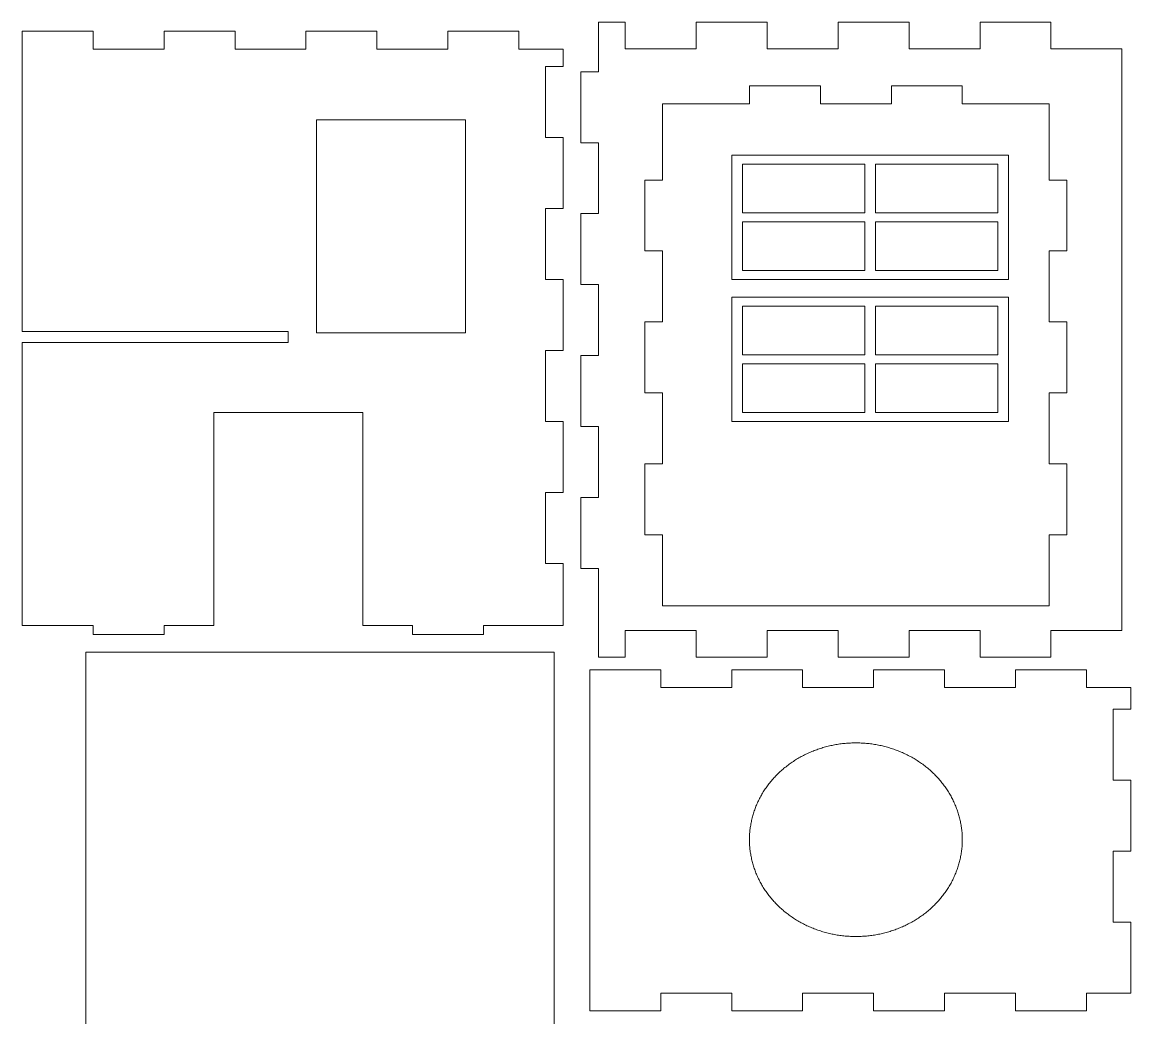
# Model space of a CAD drawing. Extents: x -1690 to -110, y 2665 to 3860.
# Drawn here: x -1690 to -1065, y 3294 to 3855 of the extents above; entities that cross this region are included whole.
import ezdxf

# ---------------------------------------------------------------- set-up
doc = ezdxf.new("R2010")
doc.units = 0
doc.layers.get('0').update_dxf_attribs({"lineweight": 5, "true_color": 0xffffff})

msp = doc.modelspace()

# ---------------------------------------------------------------- linework, layer by layer
for p, q in [((-1350, 3855), (-1365.01, 3855)), ((-1365.01, 3827.09), (-1365.01, 3855)), ((-1350, 3840), (-1350, 3855)), ((-1270, 3855), (-1310, 3855)), ((-1310, 3840), (-1310, 3855)), ((-1270, 3840), (-1270, 3855)), ((-1190, 3855), (-1230, 3855)), ((-1230, 3840), (-1230, 3855)), ((-1190, 3840), (-1190, 3855)), ((-1110, 3855), (-1150, 3855)), ((-1150, 3840), (-1150, 3855)), ((-1110, 3840), (-1110, 3855)), ((-1650, 3849.85), (-1690, 3849.85)), ((-1690, 3849.85), (-1690, 3840)), ((-1650, 3839.85), (-1650, 3849.85)), ((-1650, 3849.85), (-1650, 3839.85)), ((-1610, 3839.85), (-1610, 3849.85)), ((-1570, 3849.85), (-1610, 3849.85)), ((-1610, 3849.85), (-1610, 3839.85)), ((-1570, 3839.85), (-1570, 3849.85)), ((-1570, 3849.85), (-1570, 3839.85)), ((-1530, 3839.85), (-1530, 3849.85)), ((-1490, 3849.85), (-1530, 3849.85)), ((-1530, 3849.85), (-1530, 3839.85)), ((-1490, 3839.85), (-1490, 3849.85)), ((-1490, 3849.85), (-1490, 3839.85)), ((-1450, 3839.85), (-1450, 3849.85)), ((-1410, 3849.85), (-1450, 3849.85)), ((-1450, 3849.85), (-1450, 3839.85)), ((-1410, 3839.85), (-1410, 3849.85)), ((-1410, 3849.85), (-1410, 3839.85)), ((-1350, 3850), (-1350, 3840)), ((-1690, 3840), (-1690, 3680.59)), ((-1650, 3839.85), (-1610, 3839.85)), ((-1570, 3839.85), (-1530, 3839.85)), ((-1490, 3839.85), (-1450, 3839.85)), ((-1410, 3839.85), (-1384.99, 3839.85)), ((-1384.99, 3829.99), (-1384.99, 3839.85)), ((-1350, 3840), (-1310, 3840)), ((-1270, 3840), (-1230, 3840)), ((-1190, 3840), (-1150, 3840)), ((-1110, 3840), (-1070, 3840)), ((-1070, 3840), (-1070, 3512.09)), ((-1384.99, 3829.99), (-1394.99, 3829.99)), ((-1394.99, 3829.99), (-1394.99, 3789.99)), ((-1394.99, 3829.99), (-1384.99, 3829.99)), ((-1365.01, 3827.09), (-1375.01, 3827.09)), ((-1375.01, 3827.09), (-1375.01, 3787.09)), ((-1375.01, 3827.09), (-1365.01, 3827.09)), ((-1240, 3819.05), (-1280, 3819.05)), ((-1280, 3819.05), (-1280, 3809.05)), ((-1240, 3819.05), (-1240, 3809.05)), ((-1240, 3809.05), (-1240, 3819.05)), ((-1200, 3809.05), (-1200, 3819.05)), ((-1160, 3819.05), (-1200, 3819.05)), ((-1200, 3819.05), (-1200, 3809.05)), ((-1160, 3809.05), (-1160, 3819.05)), ((-1329.01, 3809.05), (-1280, 3809.05)), ((-1329.01, 3766.04), (-1329.01, 3809.05)), ((-1240, 3809.05), (-1200, 3809.05)), ((-1160, 3809.05), (-1111, 3809.05)), ((-1111, 3809.05), (-1111, 3766.04)), ((-1384.99, 3789.99), (-1394.99, 3789.99)), ((-1394.99, 3789.99), (-1384.99, 3789.99)), ((-1384.99, 3749.99), (-1384.99, 3789.99)), ((-1365.01, 3787.09), (-1375.01, 3787.09)), ((-1375.01, 3787.09), (-1365.01, 3787.09)), ((-1365.01, 3747.09), (-1365.01, 3787.09)), ((-1329.01, 3766.04), (-1339.01, 3766.04)), ((-1339.01, 3766.04), (-1339.01, 3726.04)), ((-1339.01, 3766.04), (-1329.01, 3766.04)), ((-1101, 3766.04), (-1111, 3766.04)), ((-1111, 3766.04), (-1101, 3766.04)), ((-1101, 3726.04), (-1101, 3766.04)), ((-1384.99, 3749.99), (-1394.99, 3749.99)), ((-1394.99, 3749.99), (-1394.99, 3709.99)), ((-1394.99, 3749.99), (-1384.99, 3749.99)), ((-1365.01, 3747.09), (-1375.01, 3747.09)), ((-1375.01, 3747.09), (-1375.01, 3707.09)), ((-1375.01, 3747.09), (-1365.01, 3747.09)), ((-1329.01, 3726.04), (-1339.01, 3726.04)), ((-1339.01, 3726.04), (-1329.01, 3726.04)), ((-1329.01, 3686.04), (-1329.01, 3726.04)), ((-1101, 3726.04), (-1111, 3726.04)), ((-1111, 3726.04), (-1111, 3686.04)), ((-1111, 3726.04), (-1101, 3726.04)), ((-1384.99, 3709.99), (-1394.99, 3709.99)), ((-1394.99, 3709.99), (-1384.99, 3709.99)), ((-1384.99, 3669.99), (-1384.99, 3709.99)), ((-1365.01, 3707.09), (-1375.01, 3707.09)), ((-1375.01, 3707.09), (-1365.01, 3707.09)), ((-1365.01, 3667.09), (-1365.01, 3707.09)), ((-1329.01, 3686.04), (-1339.01, 3686.04)), ((-1339.01, 3686.04), (-1339.01, 3646.04)), ((-1339.01, 3686.04), (-1329.01, 3686.04)), ((-1101, 3686.04), (-1111, 3686.04)), ((-1111, 3686.04), (-1101, 3686.04)), ((-1101, 3646.04), (-1101, 3686.04)), ((-1690, 3680.59), (-1540, 3680.59)), ((-1540, 3680.59), (-1540, 3674.39)), ((-1690, 3674.39), (-1540, 3674.39)), ((-1690, 3674.39), (-1690, 3514.99)), ((-1384.99, 3669.99), (-1394.99, 3669.99)), ((-1394.99, 3669.99), (-1394.99, 3629.99)), ((-1394.99, 3669.99), (-1384.99, 3669.99)), ((-1365.01, 3667.09), (-1375.01, 3667.09)), ((-1375.01, 3667.09), (-1375.01, 3627.09)), ((-1375.01, 3667.09), (-1365.01, 3667.09)), ((-1329.01, 3646.04), (-1339.01, 3646.04)), ((-1339.01, 3646.04), (-1329.01, 3646.04)), ((-1329.01, 3606.04), (-1329.01, 3646.04)), ((-1101, 3646.04), (-1111, 3646.04)), ((-1111, 3646.04), (-1111, 3606.04)), ((-1111, 3646.04), (-1101, 3646.04)), ((-1582, 3514.99), (-1582, 3634.99)), ((-1582, 3634.99), (-1497.99, 3634.99)), ((-1497.99, 3634.99), (-1497.99, 3514.99)), ((-1384.99, 3629.99), (-1394.99, 3629.99)), ((-1394.99, 3629.99), (-1384.99, 3629.99)), ((-1384.99, 3589.99), (-1384.99, 3629.99)), ((-1365.01, 3627.09), (-1375.01, 3627.09)), ((-1375.01, 3627.09), (-1365.01, 3627.09)), ((-1365.01, 3587.09), (-1365.01, 3627.09)), ((-1329.01, 3606.04), (-1339.01, 3606.04)), ((-1339.01, 3606.04), (-1339.01, 3566.04)), ((-1339.01, 3606.04), (-1329.01, 3606.04)), ((-1101, 3606.04), (-1111, 3606.04)), ((-1111, 3606.04), (-1101, 3606.04)), ((-1101, 3566.04), (-1101, 3606.04)), ((-1384.99, 3589.99), (-1394.99, 3589.99)), ((-1394.99, 3589.99), (-1394.99, 3549.99)), ((-1394.99, 3589.99), (-1384.99, 3589.99)), ((-1365.01, 3587.09), (-1375.01, 3587.09)), ((-1375.01, 3587.09), (-1375.01, 3547.09)), ((-1375.01, 3587.09), (-1365.01, 3587.09)), ((-1329.01, 3566.04), (-1339.01, 3566.04)), ((-1339.01, 3566.04), (-1329.01, 3566.04)), ((-1329.01, 3526.04), (-1329.01, 3566.04)), ((-1101, 3566.04), (-1111, 3566.04)), ((-1111, 3566.04), (-1111, 3526.04)), ((-1111, 3566.04), (-1101, 3566.04)), ((-1384.99, 3549.99), (-1394.99, 3549.99)), ((-1394.99, 3549.99), (-1384.99, 3549.99)), ((-1384.99, 3514.99), (-1384.99, 3549.99)), ((-1365.01, 3547.09), (-1375.01, 3547.09)), ((-1375.01, 3547.09), (-1365.01, 3547.09)), ((-1365.01, 3497.09), (-1365.01, 3547.09)), ((-1329.01, 3526.04), (-1111, 3526.04)), ((-1650, 3514.99), (-1690, 3514.99)), ((-1650, 3509.99), (-1650, 3514.99)), ((-1650, 3514.99), (-1650, 3509.99)), ((-1610, 3509.99), (-1610, 3514.99)), ((-1610, 3514.99), (-1582, 3514.99)), ((-1497.99, 3514.99), (-1469.99, 3514.99)), ((-1469.99, 3514.99), (-1469.99, 3509.99)), ((-1384.99, 3514.99), (-1429.99, 3514.99)), ((-1429.99, 3514.99), (-1429.99, 3509.99)), ((-1429.99, 3509.99), (-1429.99, 3514.99)), ((-1650, 3509.99), (-1610, 3509.99)), ((-1469.99, 3509.99), (-1429.99, 3509.99)), ((-1310, 3512.09), (-1350, 3512.09)), ((-1350, 3512.09), (-1350, 3497.09)), ((-1310, 3512.09), (-1310, 3497.09)), ((-1230, 3512.09), (-1270, 3512.09)), ((-1270, 3512.09), (-1270, 3497.09)), ((-1230, 3512.09), (-1230, 3497.09)), ((-1150, 3512.09), (-1190, 3512.09)), ((-1190, 3512.09), (-1190, 3497.09)), ((-1150, 3512.09), (-1150, 3497.09)), ((-1070, 3512.09), (-1110, 3512.09)), ((-1110, 3512.09), (-1110, 3497.09)), ((-1365.01, 3497.09), (-1350, 3497.09)), ((-1310, 3497.09), (-1270, 3497.09)), ((-1230, 3497.09), (-1190, 3497.09)), ((-1150, 3497.09), (-1110, 3497.09)), ((-1370, 3480), (-1370, 3490)), ((-1370, 3490), (-1330, 3490)), ((-1330, 3490), (-1370, 3490)), ((-1370, 3490), (-1370, 3297.73)), ((-1330, 3490), (-1330, 3480)), ((-1330, 3480), (-1330, 3490)), ((-1330, 3480), (-1330, 3490)), ((-1290, 3490), (-1290, 3480)), ((-1290, 3480), (-1290, 3490)), ((-1290, 3490), (-1250, 3490)), ((-1250, 3490), (-1290, 3490)), ((-1290, 3490), (-1290, 3480)), ((-1250, 3490), (-1250, 3480)), ((-1250, 3480), (-1250, 3490)), ((-1250, 3480), (-1250, 3490)), ((-1210, 3490), (-1210, 3480)), ((-1210, 3480), (-1210, 3490)), ((-1210, 3490), (-1170, 3490)), ((-1170, 3490), (-1210, 3490)), ((-1210, 3490), (-1210, 3480)), ((-1170, 3490), (-1170, 3480)), ((-1170, 3480), (-1170, 3490)), ((-1170, 3480), (-1170, 3490)), ((-1130, 3490), (-1130, 3480)), ((-1130, 3480), (-1130, 3490)), ((-1130, 3490), (-1090, 3490)), ((-1090, 3490), (-1130, 3490)), ((-1130, 3490), (-1130, 3480)), ((-1090, 3490), (-1090, 3480)), ((-1090, 3480), (-1090, 3490)), ((-1090, 3480), (-1090, 3490)), ((-1290, 3480), (-1330, 3480)), ((-1290, 3480), (-1330, 3480)), ((-1210, 3480), (-1250, 3480)), ((-1210, 3480), (-1250, 3480)), ((-1130, 3480), (-1170, 3480)), ((-1130, 3480), (-1170, 3480)), ((-1064.99, 3479.99), (-1090, 3480)), ((-1064.99, 3479.99), (-1064.99, 3467.73)), ((-1074.99, 3427.73), (-1074.99, 3467.73)), ((-1074.99, 3467.73), (-1064.99, 3467.73)), ((-1064.99, 3467.73), (-1074.99, 3467.73)), ((-1069.99, 3467.73), (-1074.99, 3467.73)), ((-1074.99, 3427.73), (-1064.99, 3427.73)), ((-1064.99, 3427.73), (-1074.99, 3427.73)), ((-1064.99, 3427.73), (-1064.99, 3387.73)), ((-1074.99, 3347.73), (-1074.99, 3387.73)), ((-1074.99, 3387.73), (-1064.99, 3387.73)), ((-1064.99, 3387.73), (-1074.99, 3387.73)), ((-1074.99, 3347.73), (-1064.99, 3347.73)), ((-1064.99, 3347.73), (-1074.99, 3347.73)), ((-1064.99, 3347.73), (-1064.99, 3307.73)), ((-1370, 3297.73), (-1370, 3307.73)), ((-1330, 3307.73), (-1330, 3297.73)), ((-1330, 3297.73), (-1330, 3307.73)), ((-1330, 3307.73), (-1290, 3307.73)), ((-1330, 3297.73), (-1330, 3307.73)), ((-1330, 3307.73), (-1290, 3307.73)), ((-1290, 3307.73), (-1290, 3297.73)), ((-1290, 3297.73), (-1290, 3307.73)), ((-1290, 3307.73), (-1290, 3297.73)), ((-1250, 3307.73), (-1250, 3297.73)), ((-1250, 3297.73), (-1250, 3307.73)), ((-1250, 3307.73), (-1210, 3307.73)), ((-1250, 3297.73), (-1250, 3307.73)), ((-1250, 3307.73), (-1210, 3307.73)), ((-1210, 3307.73), (-1210, 3297.73)), ((-1210, 3297.73), (-1210, 3307.73)), ((-1210, 3307.73), (-1210, 3297.73)), ((-1170, 3307.73), (-1170, 3297.73)), ((-1170, 3297.73), (-1170, 3307.73)), ((-1170, 3307.73), (-1130, 3307.73)), ((-1170, 3297.73), (-1170, 3307.73)), ((-1170, 3307.73), (-1130, 3307.73)), ((-1130, 3307.73), (-1130, 3297.73)), ((-1130, 3297.73), (-1130, 3307.73)), ((-1130, 3307.73), (-1130, 3297.73)), ((-1090, 3307.73), (-1090, 3297.73)), ((-1090, 3297.73), (-1090, 3307.73)), ((-1090, 3307.73), (-1069.99, 3307.73)), ((-1090, 3297.73), (-1090, 3307.73)), ((-1064.99, 3307.73), (-1074.99, 3307.73)), ((-1330, 3297.73), (-1370, 3297.73)), ((-1370, 3297.73), (-1330, 3297.73)), ((-1250, 3297.73), (-1290, 3297.73)), ((-1290, 3297.73), (-1250, 3297.73)), ((-1170, 3297.73), (-1210, 3297.73)), ((-1210, 3297.73), (-1170, 3297.73)), ((-1090, 3297.73), (-1130, 3297.73)), ((-1130, 3297.73), (-1090, 3297.73))]:
    msp.add_line(p, q)
at = {"color": 7, "true_color": 0xffffff}
for points in [[(-1523.99, 3679.99), (-1523.99, 3800), (-1439.99, 3800), (-1439.99, 3679.99)], [(-1290, 3710), (-1133.99, 3710), (-1133.99, 3780), (-1290, 3780)], [(-1284, 3747.5), (-1284, 3775), (-1215, 3775), (-1215, 3747.5)], [(-1209, 3747.5), (-1209, 3775), (-1140, 3775), (-1140, 3747.5)], [(-1284, 3715), (-1284, 3742.5), (-1215, 3742.5), (-1215, 3715)], [(-1209, 3715), (-1209, 3742.5), (-1140, 3742.5), (-1140, 3715)], [(-1290, 3630), (-1133.99, 3630), (-1133.99, 3700), (-1290, 3700)], [(-1284, 3667.5), (-1284, 3695), (-1215, 3695), (-1215, 3667.5)], [(-1209, 3667.5), (-1209, 3695), (-1140, 3695), (-1140, 3667.5)], [(-1284, 3635), (-1284, 3662.5), (-1215, 3662.5), (-1215, 3635)], [(-1209, 3635), (-1209, 3662.5), (-1140, 3662.5), (-1140, 3635)], [(-1654.03, 3177.36), (-1390, 3177.36), (-1390, 3500), (-1654.03, 3500)], [(-1160, 3394.26), (-1160, 3394.95), (-1160, 3395.63), (-1160.03, 3396.32), (-1160.08, 3397), (-1160.11, 3397.69), (-1160.16, 3398.37), (-1160.21, 3399.05), (-1160.29, 3399.74), (-1160.37, 3400.42), (-1160.48, 3401.1), (-1160.56, 3401.78), (-1160.66, 3402.46), (-1160.79, 3403.13), (-1160.93, 3403.81), (-1161.06, 3404.48), (-1161.19, 3405.16), (-1161.35, 3405.83), (-1161.51, 3406.5), (-1161.69, 3407.16), (-1161.88, 3407.83), (-1162.06, 3408.49), (-1162.28, 3409.15), (-1162.49, 3409.81), (-1162.7, 3410.47), (-1162.94, 3411.12), (-1163.18, 3411.77), (-1163.41, 3412.42), (-1163.68, 3413.06), (-1163.94, 3413.71), (-1164.21, 3414.35), (-1164.5, 3414.98), (-1164.79, 3415.61), (-1165.08, 3416.24), (-1165.4, 3416.87), (-1165.72, 3417.49), (-1166.03, 3418.11), (-1166.35, 3418.72), (-1166.69, 3419.34), (-1167.06, 3419.94), (-1167.41, 3420.54), (-1167.78, 3421.14), (-1168.15, 3421.74), (-1168.55, 3422.33), (-1168.94, 3422.91), (-1169.34, 3423.5), (-1169.74, 3424.07), (-1170.16, 3424.64), (-1170.58, 3425.21), (-1171.01, 3425.77), (-1171.46, 3426.33), (-1171.91, 3426.88), (-1172.36, 3427.43), (-1172.81, 3427.97), (-1173.28, 3428.51), (-1173.76, 3429.04), (-1174.23, 3429.56), (-1174.74, 3430.08), (-1175.24, 3430.6), (-1175.74, 3431.11), (-1176.25, 3431.61), (-1176.77, 3432.11), (-1177.3, 3432.6), (-1177.83, 3433.08), (-1178.36, 3433.56), (-1178.92, 3434.03), (-1179.47, 3434.5), (-1180.03, 3434.96), (-1180.58, 3435.41), (-1181.17, 3435.86), (-1181.75, 3436.3), (-1182.33, 3436.73), (-1182.91, 3437.16), (-1183.52, 3437.58), (-1184.13, 3437.99), (-1184.71, 3438.4), (-1185.35, 3438.8), (-1185.96, 3439.19), (-1186.59, 3439.58), (-1187.2, 3439.96), (-1187.83, 3440.33), (-1188.47, 3440.69), (-1189.13, 3441.05), (-1189.77, 3441.4), (-1190.43, 3441.74), (-1191.09, 3442.07), (-1191.75, 3442.4), (-1192.41, 3442.72), (-1193.1, 3443.03), (-1193.76, 3443.33), (-1194.45, 3443.63), (-1195.14, 3443.92), (-1195.82, 3444.2), (-1196.51, 3444.47), (-1197.2, 3444.73), (-1197.91, 3444.99), (-1198.6, 3445.24), (-1199.32, 3445.48), (-1200.03, 3445.71), (-1200.75, 3445.93), (-1201.46, 3446.15), (-1202.17, 3446.36), (-1202.89, 3446.56), (-1203.6, 3446.75), (-1204.34, 3446.93), (-1205.06, 3447.11), (-1205.8, 3447.27), (-1206.54, 3447.43), (-1207.28, 3447.58), (-1208.02, 3447.72), (-1208.76, 3447.85), (-1209.5, 3447.98), (-1210.24, 3448.09), (-1210.99, 3448.2), (-1211.73, 3448.3), (-1212.47, 3448.39), (-1213.23, 3448.47), (-1213.98, 3448.55), (-1214.72, 3448.61), (-1215.48, 3448.67), (-1216.22, 3448.71), (-1216.99, 3448.75), (-1217.73, 3448.78), (-1218.47, 3448.8), (-1219.24, 3448.82), (-1219.98, 3448.82), (-1220.75, 3448.82), (-1221.49, 3448.8), (-1222.26, 3448.78), (-1223, 3448.75), (-1223.76, 3448.71), (-1224.51, 3448.67), (-1225.27, 3448.61), (-1226.01, 3448.55), (-1226.75, 3448.47), (-1227.52, 3448.39), (-1228.26, 3448.3), (-1229, 3448.2), (-1229.74, 3448.09), (-1230.49, 3447.98), (-1231.23, 3447.85), (-1231.97, 3447.72), (-1232.71, 3447.58), (-1233.45, 3447.43), (-1234.19, 3447.27), (-1234.9, 3447.11), (-1235.64, 3446.93), (-1236.36, 3446.75), (-1237.1, 3446.56), (-1237.81, 3446.36), (-1238.53, 3446.15), (-1239.24, 3445.93), (-1239.96, 3445.71), (-1240.67, 3445.48), (-1241.39, 3445.24), (-1242.07, 3444.99), (-1242.79, 3444.73), (-1243.48, 3444.47), (-1244.16, 3444.2), (-1244.85, 3443.92), (-1245.54, 3443.63), (-1246.23, 3443.33), (-1246.89, 3443.03), (-1247.58, 3442.72), (-1248.24, 3442.4), (-1248.9, 3442.07), (-1249.56, 3441.74), (-1250.22, 3441.4), (-1250.86, 3441.05), (-1251.49, 3440.69), (-1252.15, 3440.33), (-1252.79, 3439.96), (-1253.4, 3439.58), (-1254.03, 3439.19), (-1254.64, 3438.8), (-1255.25, 3438.4), (-1255.86, 3437.99), (-1256.47, 3437.58), (-1257.08, 3437.16), (-1257.66, 3436.73), (-1258.24, 3436.3), (-1258.82, 3435.86), (-1259.38, 3435.41), (-1259.96, 3434.96), (-1260.52, 3434.5), (-1261.07, 3434.03), (-1261.63, 3433.56), (-1262.16, 3433.08), (-1262.68, 3432.6), (-1263.21, 3432.11), (-1263.74, 3431.61), (-1264.25, 3431.11), (-1264.75, 3430.6), (-1265.25, 3430.08), (-1265.75, 3429.56), (-1266.23, 3429.04), (-1266.71, 3428.51), (-1267.18, 3427.97), (-1267.63, 3427.43), (-1268.08, 3426.88), (-1268.53, 3426.33), (-1268.98, 3425.77), (-1269.41, 3425.21), (-1269.83, 3424.64), (-1270.25, 3424.07), (-1270.65, 3423.5), (-1271.05, 3422.91), (-1271.44, 3422.33), (-1271.84, 3421.74), (-1272.21, 3421.14), (-1272.58, 3420.54), (-1272.92, 3419.94), (-1273.29, 3419.34), (-1273.61, 3418.72), (-1273.96, 3418.11), (-1274.27, 3417.49), (-1274.59, 3416.87), (-1274.91, 3416.24), (-1275.2, 3415.61), (-1275.49, 3414.98), (-1275.78, 3414.35), (-1276.05, 3413.71), (-1276.31, 3413.06), (-1276.58, 3412.42), (-1276.81, 3411.77), (-1277.05, 3411.12), (-1277.29, 3410.47), (-1277.5, 3409.81), (-1277.71, 3409.15), (-1277.92, 3408.49), (-1278.11, 3407.83), (-1278.3, 3407.16), (-1278.45, 3406.5), (-1278.64, 3405.83), (-1278.8, 3405.16), (-1278.93, 3404.48), (-1279.06, 3403.81), (-1279.19, 3403.13), (-1279.3, 3402.46), (-1279.43, 3401.78), (-1279.51, 3401.1), (-1279.62, 3400.42), (-1279.7, 3399.74), (-1279.75, 3399.05), (-1279.83, 3398.37), (-1279.88, 3397.69), (-1279.91, 3397), (-1279.96, 3396.32), (-1279.99, 3395.63), (-1279.99, 3394.95), (-1279.99, 3394.26), (-1279.99, 3393.57), (-1279.99, 3392.89), (-1279.96, 3392.2), (-1279.91, 3391.52), (-1279.88, 3390.83), (-1279.83, 3390.15), (-1279.75, 3389.47), (-1279.7, 3388.78), (-1279.62, 3388.1), (-1279.51, 3387.42), (-1279.43, 3386.74), (-1279.3, 3386.06), (-1279.19, 3385.39), (-1279.06, 3384.71), (-1278.93, 3384.04), (-1278.8, 3383.36), (-1278.64, 3382.69), (-1278.45, 3382.02), (-1278.3, 3381.36), (-1278.11, 3380.69), (-1277.92, 3380.03), (-1277.71, 3379.37), (-1277.5, 3378.71), (-1277.29, 3378.05), (-1277.05, 3377.4), (-1276.81, 3376.75), (-1276.58, 3376.1), (-1276.31, 3375.46), (-1276.05, 3374.81), (-1275.78, 3374.17), (-1275.49, 3373.54), (-1275.2, 3372.91), (-1274.91, 3372.28), (-1274.59, 3371.65), (-1274.27, 3371.03), (-1273.96, 3370.41), (-1273.61, 3369.8), (-1273.29, 3369.19), (-1272.92, 3368.58), (-1272.58, 3367.98), (-1272.21, 3367.38), (-1271.84, 3366.78), (-1271.44, 3366.19), (-1271.05, 3365.61), (-1270.65, 3365.03), (-1270.25, 3364.45), (-1269.83, 3363.88), (-1269.41, 3363.31), (-1268.98, 3362.75), (-1268.53, 3362.19), (-1268.08, 3361.64), (-1267.63, 3361.09), (-1267.18, 3360.55), (-1266.71, 3360.01), (-1266.23, 3359.48), (-1265.75, 3358.96), (-1265.25, 3358.44), (-1264.75, 3357.92), (-1264.25, 3357.41), (-1263.74, 3356.91), (-1263.21, 3356.41), (-1262.68, 3355.92), (-1262.16, 3355.44), (-1261.63, 3354.96), (-1261.07, 3354.49), (-1260.52, 3354.02), (-1259.96, 3353.56), (-1259.38, 3353.11), (-1258.82, 3352.66), (-1258.24, 3352.22), (-1257.66, 3351.79), (-1257.08, 3351.36), (-1256.47, 3350.94), (-1255.86, 3350.53), (-1255.25, 3350.12), (-1254.64, 3349.72), (-1254.03, 3349.33), (-1253.4, 3348.94), (-1252.79, 3348.56), (-1252.15, 3348.19), (-1251.49, 3347.83), (-1250.86, 3347.47), (-1250.22, 3347.12), (-1249.56, 3346.78), (-1248.9, 3346.45), (-1248.24, 3346.12), (-1247.58, 3345.8), (-1246.89, 3345.49), (-1246.23, 3345.19), (-1245.54, 3344.89), (-1244.85, 3344.6), (-1244.16, 3344.32), (-1243.48, 3344.05), (-1242.79, 3343.79), (-1242.07, 3343.53), (-1241.39, 3343.28), (-1240.67, 3343.04), (-1239.96, 3342.81), (-1239.24, 3342.59), (-1238.53, 3342.37), (-1237.81, 3342.16), (-1237.1, 3341.96), (-1236.36, 3341.77), (-1235.64, 3341.59), (-1234.9, 3341.41), (-1234.19, 3341.25), (-1233.45, 3341.09), (-1232.71, 3340.94), (-1231.97, 3340.8), (-1231.23, 3340.67), (-1230.49, 3340.54), (-1229.74, 3340.43), (-1229, 3340.32), (-1228.26, 3340.22), (-1227.52, 3340.13), (-1226.75, 3340.05), (-1226.01, 3339.97), (-1225.27, 3339.91), (-1224.51, 3339.85), (-1223.76, 3339.81), (-1223, 3339.77), (-1222.26, 3339.74), (-1221.49, 3339.72), (-1220.75, 3339.7), (-1219.98, 3339.7), (-1219.24, 3339.7), (-1218.47, 3339.72), (-1217.73, 3339.74), (-1216.99, 3339.77), (-1216.22, 3339.81), (-1215.48, 3339.85), (-1214.72, 3339.91), (-1213.98, 3339.97), (-1213.23, 3340.05), (-1212.47, 3340.13), (-1211.73, 3340.22), (-1210.99, 3340.32), (-1210.24, 3340.43), (-1209.5, 3340.54), (-1208.76, 3340.67), (-1208.02, 3340.8), (-1207.28, 3340.94), (-1206.54, 3341.09), (-1205.8, 3341.25), (-1205.06, 3341.41), (-1204.34, 3341.59), (-1203.6, 3341.77), (-1202.89, 3341.96), (-1202.17, 3342.16), (-1201.46, 3342.37), (-1200.75, 3342.59), (-1200.03, 3342.81), (-1199.32, 3343.04), (-1198.6, 3343.28), (-1197.91, 3343.53), (-1197.2, 3343.79), (-1196.51, 3344.05), (-1195.82, 3344.32), (-1195.14, 3344.6), (-1194.45, 3344.89), (-1193.76, 3345.19), (-1193.1, 3345.49), (-1192.41, 3345.8), (-1191.75, 3346.12), (-1191.09, 3346.45), (-1190.43, 3346.78), (-1189.77, 3347.12), (-1189.13, 3347.47), (-1188.47, 3347.83), (-1187.83, 3348.19), (-1187.2, 3348.56), (-1186.59, 3348.94), (-1185.96, 3349.33), (-1185.35, 3349.72), (-1184.71, 3350.12), (-1184.13, 3350.53), (-1183.52, 3350.94), (-1182.91, 3351.36), (-1182.33, 3351.79), (-1181.75, 3352.22), (-1181.17, 3352.66), (-1180.58, 3353.11), (-1180.03, 3353.56), (-1179.47, 3354.02), (-1178.92, 3354.49), (-1178.36, 3354.96), (-1177.83, 3355.44), (-1177.3, 3355.92), (-1176.77, 3356.41), (-1176.25, 3356.91), (-1175.74, 3357.41), (-1175.24, 3357.92), (-1174.74, 3358.44), (-1174.23, 3358.96), (-1173.76, 3359.48), (-1173.28, 3360.01), (-1172.81, 3360.55), (-1172.36, 3361.09), (-1171.91, 3361.64), (-1171.46, 3362.19), (-1171.01, 3362.75), (-1170.58, 3363.31), (-1170.16, 3363.88), (-1169.74, 3364.45), (-1169.34, 3365.03), (-1168.94, 3365.61), (-1168.55, 3366.19), (-1168.15, 3366.78), (-1167.78, 3367.38), (-1167.41, 3367.98), (-1167.06, 3368.58), (-1166.69, 3369.19), (-1166.35, 3369.8), (-1166.03, 3370.41), (-1165.72, 3371.03), (-1165.4, 3371.65), (-1165.08, 3372.28), (-1164.79, 3372.91), (-1164.5, 3373.54), (-1164.21, 3374.17), (-1163.94, 3374.81), (-1163.68, 3375.46), (-1163.41, 3376.1), (-1163.18, 3376.75), (-1162.94, 3377.4), (-1162.7, 3378.05), (-1162.49, 3378.71), (-1162.28, 3379.37), (-1162.06, 3380.03), (-1161.88, 3380.69), (-1161.69, 3381.36), (-1161.51, 3382.02), (-1161.35, 3382.69), (-1161.19, 3383.36), (-1161.06, 3384.04), (-1160.93, 3384.71), (-1160.79, 3385.39), (-1160.66, 3386.06), (-1160.56, 3386.74), (-1160.48, 3387.42), (-1160.37, 3388.1), (-1160.29, 3388.78), (-1160.21, 3389.47), (-1160.16, 3390.15), (-1160.11, 3390.83), (-1160.08, 3391.52), (-1160.03, 3392.2), (-1160, 3392.89), (-1160, 3393.57)]]:
    msp.add_lwpolyline(points, close=True, dxfattribs=at)

doc.saveas('drawing.dxf')
